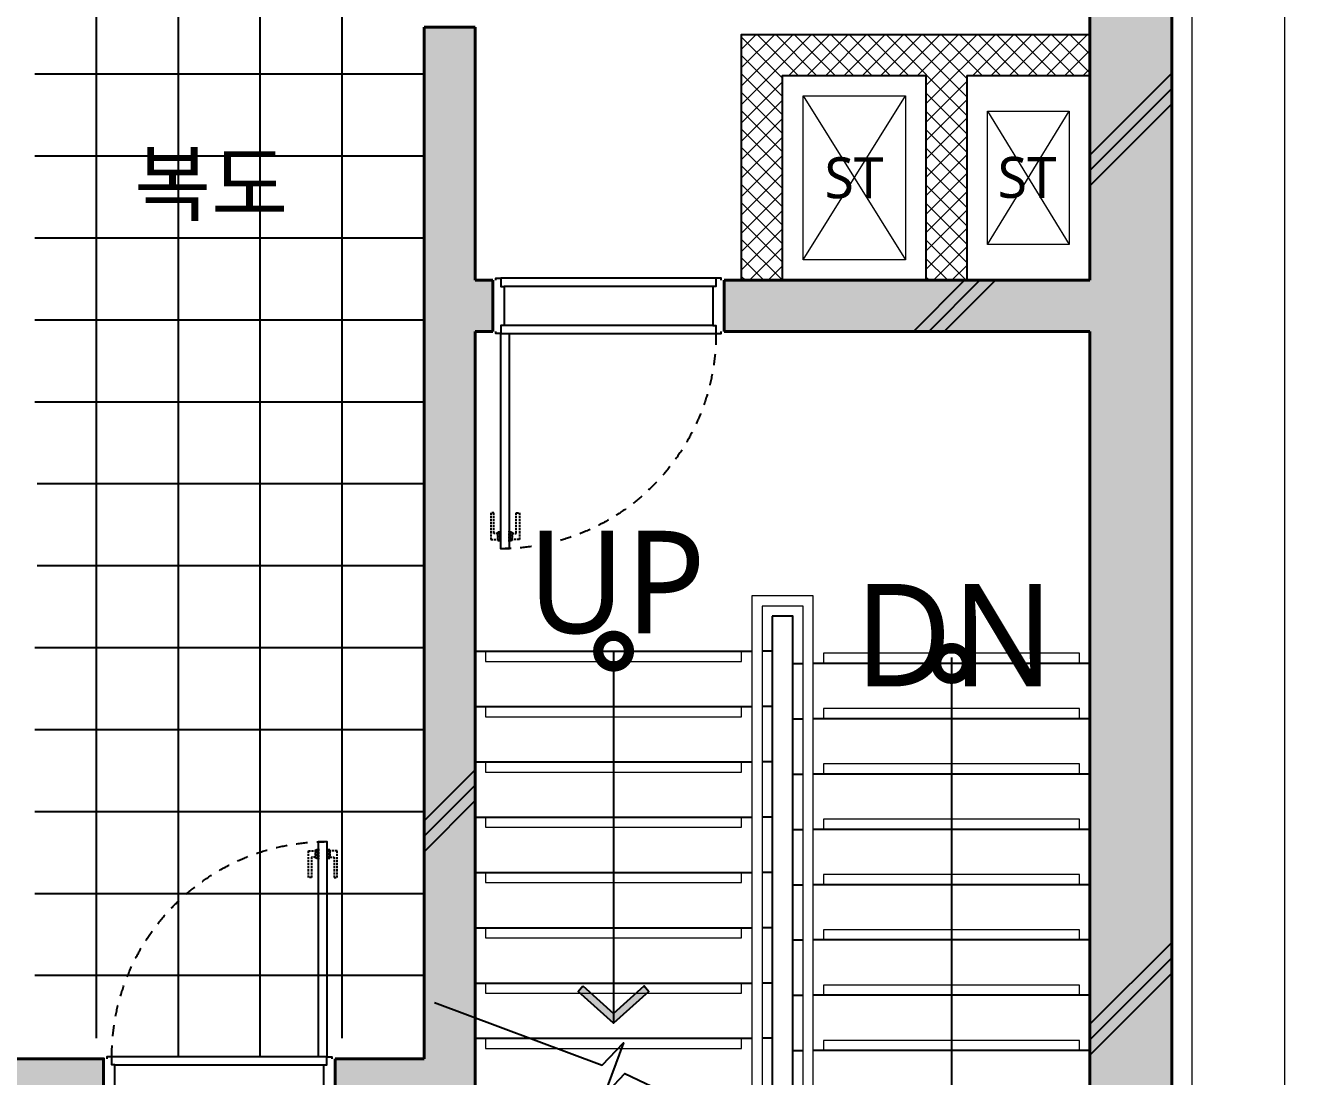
# Model space of a CAD drawing. Header units: millimetres. Extents: x 4739419 to 5837985, y 2291271 to 3446271.
# Drawn here: x 4980967 to 4987258, y 2445856 to 2450984 of the extents above; entities that cross this region are included whole.
import ezdxf
from ezdxf.enums import TextEntityAlignment as Align

# ---------------------------------------------------------------- set-up
doc = ezdxf.new("R2010")
doc.units = ezdxf.units.MM
doc.linetypes.add('XR-평면도$0$DASHEDX2', pattern=[1.5, 1, -0.5])
doc.linetypes.add('XR-평면도$0$HID', pattern=[2, 1.1, -0.9])
doc.layers.get('0').update_dxf_attribs({"color": 255})
for name, color, linetype, lineweight in [('A-XXXX-TXT2', 9, 'Continuous', 25), ('XR-평면도$0$A-CNTL', 9, 'Continuous', 15), ('XR-평면도$0$A-CONC-LIN1', 9, 'Continuous', 40), ('XR-평면도$0$A-DWXM-DOOR', 9, 'Continuous', 25), ('XR-평면도$0$A-ELEV-LIN3', 9, 'Continuous', 18), ('XR-평면도$0$A-SSXM-STAIR', 9, 'Continuous', 25), ('XR-평면도$0$A-SSXS-HAND', 9, 'Continuous', 20), ('XR-평면도$0$A-WAXM-BLOC', 9, 'Continuous', 25), ('XR-평면도$0$A-XXXX-HATC', 9, 'Continuous', 18), ('XR-평면도$0$A-XXXX-OPEN', 9, 'Continuous', 15), ('XR-평면도$0$A-XXXX-SYMB', 9, 'Continuous', 25)]:
    doc.layers.add(name, color=color, linetype=linetype, lineweight=lineweight)
doc.layers.add('XR-평면도$0$A-CONC-SOLD', color=9, linetype='Continuous')
doc.layers.add('XR-평면도$0$A-ELEV-PATT', color=9, linetype='Continuous')
doc.styles.add('맑은 고딕', font='malgun.ttf')

# ---------------------------------------------------------------- blocks, each defined once
blk = doc.blocks.new('XR-평면도$0$ARROW')
blk.add_lwpolyline([(-0.002, 0.87), (0.738, 0), (-0.002, -0.87), (0.15, -1), (1, 0), (0.15, 1)], close=True)
for points in [[(-0.002, 0.87), (0.15, 1), (0.738, 0), (1, 0)], [(0.738, 0), (1, 0), (-0.002, -0.87), (0.15, -1)]]:
    blk.add_solid(points)
blk = doc.blocks.new('XR-평면도$0$계단실(기준층)230530')
at = {"layer": 'XR-평면도$0$A-ELEV-LIN3'}
for points in [[(-3342541.1, 1627210.6), (-3342541.1, 1627160.6), (-3341291.1, 1627160.6), (-3341291.1, 1627210.6)], [(-3339641.1, 1627150.6), (-3339641.1, 1627200.6), (-3340891.1, 1627200.6), (-3340891.1, 1627150.6)], [(-3342541.1, 1626940.6), (-3342541.1, 1626890.6), (-3341291.1, 1626890.6), (-3341291.1, 1626940.6)], [(-3339641.1, 1626880.6), (-3339641.1, 1626930.6), (-3340891.1, 1626930.6), (-3340891.1, 1626880.6)], [(-3342541.1, 1626670.6), (-3342541.1, 1626620.6), (-3341291.1, 1626620.6), (-3341291.1, 1626670.6)], [(-3339641.1, 1626610.6), (-3339641.1, 1626660.6), (-3340891.1, 1626660.6), (-3340891.1, 1626610.6)], [(-3342541.1, 1626400.6), (-3342541.1, 1626350.6), (-3341291.1, 1626350.6), (-3341291.1, 1626400.6)], [(-3339641.1, 1626340.6), (-3339641.1, 1626390.6), (-3340891.1, 1626390.6), (-3340891.1, 1626340.6)], [(-3342541.1, 1626130.6), (-3342541.1, 1626080.6), (-3341291.1, 1626080.6), (-3341291.1, 1626130.6)], [(-3339641.1, 1626070.6), (-3339641.1, 1626120.6), (-3340891.1, 1626120.6), (-3340891.1, 1626070.6)], [(-3342541.1, 1625860.6), (-3342541.1, 1625810.6), (-3341291.1, 1625810.6), (-3341291.1, 1625860.6)], [(-3339641.1, 1625800.6), (-3339641.1, 1625850.6), (-3340891.1, 1625850.6), (-3340891.1, 1625800.6)], [(-3342541.1, 1625590.6), (-3342541.1, 1625540.6), (-3341291.1, 1625540.6), (-3341291.1, 1625590.6)], [(-3339641.1, 1625530.6), (-3339641.1, 1625580.6), (-3340891.1, 1625580.6), (-3340891.1, 1625530.6)], [(-3342541.1, 1625320.6), (-3342541.1, 1625270.6), (-3341291.1, 1625270.6), (-3341291.1, 1625320.6)], [(-3339641.1, 1625260.6), (-3339641.1, 1625310.6), (-3340891.1, 1625310.6), (-3340891.1, 1625260.6)]]:
    blk.add_lwpolyline(points, dxfattribs=at)
at = {"layer": 'XR-평면도$0$A-SSXM-STAIR'}
for points in [[(-3341141.1, 1627380.6), (-3341141.1, 1623470.6), (-3341041.1, 1623470.6), (-3341041.1, 1627380.6), (-3341141.1, 1627380.6)], [(-3342591.1, 1627210.6), (-3341241.1, 1627210.6)], [(-3341141.1, 1627210.6), (-3341191.1, 1627210.6)], [(-3341041.1, 1627150.6), (-3340991.1, 1627150.6)], [(-3341041.1, 1627150.6), (-3340991.1, 1627150.6)], [(-3339591.1, 1627150.6), (-3340941.1, 1627150.6)], [(-3342591.1, 1626940.6), (-3341241.1, 1626940.6)], [(-3341141.1, 1626940.6), (-3341191.1, 1626940.6)], [(-3341041.1, 1626880.6), (-3340991.1, 1626880.6)], [(-3341041.1, 1626880.6), (-3340991.1, 1626880.6)], [(-3339591.1, 1626880.6), (-3340941.1, 1626880.6)], [(-3342591.1, 1626670.6), (-3341241.1, 1626670.6)], [(-3341141.1, 1626670.6), (-3341191.1, 1626670.6)], [(-3341041.1, 1626610.6), (-3340991.1, 1626610.6)], [(-3341041.1, 1626610.6), (-3340991.1, 1626610.6)], [(-3339591.1, 1626610.6), (-3340941.1, 1626610.6)], [(-3342591.1, 1626400.6), (-3341241.1, 1626400.6)], [(-3341141.1, 1626400.6), (-3341191.1, 1626400.6)], [(-3341041.1, 1626340.6), (-3340991.1, 1626340.6)], [(-3341041.1, 1626340.6), (-3340991.1, 1626340.6)], [(-3339591.1, 1626340.6), (-3340941.1, 1626340.6)], [(-3342591.1, 1626130.6), (-3341241.1, 1626130.6)], [(-3341141.1, 1626130.6), (-3341191.1, 1626130.6)], [(-3341041.1, 1626070.6), (-3340991.1, 1626070.6)], [(-3341041.1, 1626070.6), (-3340991.1, 1626070.6)], [(-3339591.1, 1626070.6), (-3340941.1, 1626070.6)], [(-3342591.1, 1625860.6), (-3341241.1, 1625860.6)], [(-3341141.1, 1625860.6), (-3341191.1, 1625860.6)], [(-3341041.1, 1625800.6), (-3340991.1, 1625800.6)], [(-3341041.1, 1625800.6), (-3340991.1, 1625800.6)], [(-3339591.1, 1625800.6), (-3340941.1, 1625800.6)], [(-3342591.1, 1625590.6), (-3341241.1, 1625590.6)], [(-3341141.1, 1625590.6), (-3341191.1, 1625590.6)], [(-3341041.1, 1625530.6), (-3340991.1, 1625530.6)], [(-3341041.1, 1625530.6), (-3340991.1, 1625530.6)], [(-3339591.1, 1625530.6), (-3340941.1, 1625530.6)], [(-3342591.1, 1625320.6), (-3341241.1, 1625320.6)], [(-3341141.1, 1625320.6), (-3341191.1, 1625320.6)], [(-3341041.1, 1625260.6), (-3340991.1, 1625260.6)], [(-3341041.1, 1625260.6), (-3340991.1, 1625260.6)], [(-3339591.1, 1625260.6), (-3340941.1, 1625260.6)]]:
    blk.add_lwpolyline(points, dxfattribs=at)
at = {"layer": 'XR-평면도$0$A-SSXS-HAND'}
for points in [[(-3341241.1, 1624710.9), (-3341241.1, 1623370.6), (-3340941.1, 1623370.6), (-3340941.1, 1627480.6), (-3341241.1, 1627480.6), (-3341241.1, 1624710.9)], [(-3341191.1, 1624687.2), (-3341191.1, 1623420.6), (-3340991.1, 1623420.6), (-3340991.1, 1627430.6), (-3341191.1, 1627430.6), (-3341191.1, 1624687.2)]]:
    blk.add_lwpolyline(points, dxfattribs=at)
at = {"layer": 'XR-평면도$0$A-XXXX-SYMB', "const_width": 150}
for points in [[(-3341891.1, 1627210.6, 1), (-3341941.1, 1627210.6, 1)], [(-3340241.1, 1627150.6, 1), (-3340291.1, 1627150.6, 1)]]:
    blk.add_lwpolyline(points, format="xyb", close=True, dxfattribs=at)
at = {"layer": 'XR-평면도$0$A-XXXX-SYMB'}
for points in [[(-3341916.1, 1627210.6), (-3341916.1, 1625394)], [(-3340266.5, 1627180.2), (-3340266.5, 1622865.2), (-3341916.5, 1622865.2), (-3341916.1, 1624955.9)], [(-3342791.1, 1625495.3), (-3341971.4, 1625189.6), (-3341868.1, 1625298.2), (-3341964.1, 1625039.9), (-3341860.7, 1625148.5), (-3341070.2, 1624773.3)]]:
    blk.add_lwpolyline(points, dxfattribs=at)
at = {"layer": 'XR-평면도$0$A-XXXX-SYMB', "xscale": -183.004177226685, "yscale": 172.3206394866575, "zscale": 183.004177226685, "rotation": 89.99999999999994}
blk.add_blockref('XR-평면도$0$ARROW', (-3341916.1, 1625577), dxfattribs=at)
blk = doc.blocks.new('XR-평면도$0$중심선(210216)')
at = {"layer": 'XR-평면도$0$A-CNTL', "ltscale": 300}
blk.add_lwpolyline([(121000, 206000), (121000, -10000)], dxfattribs=at)
blk = doc.blocks.new('XR-평면도$0$도어250(1100)')
at = {"layer": 'XR-평면도$0$A-DWXM-DOOR', "color": 9, "linetype": 'XR-평면도$0$DASHEDX2', "ltscale": 10}
for points in [[(20, 1010), (20, 970), (10, 970), (10, 1010)], [(20, 965), (20, 1015), (25, 1015), (25, 965)], [(70, 965), (70, 1015), (65, 1015), (65, 965)], [(70, 1010), (70, 970), (80, 970), (80, 1010)], [(-25, 1005), (10, 1005), (10, 975), (-10, 975), (-10, 875), (-25, 875)], [(115, 1005), (80, 1005), (80, 975), (100, 975), (100, 875), (115, 875)]]:
    blk.add_lwpolyline(points, close=True, dxfattribs=at)
at = {"layer": 'XR-평면도$0$A-DWXM-DOOR'}
blk.add_lwpolyline([(65, 0), (65, 1050), (25, 1050), (25, 0)], close=True, dxfattribs=at)
at = {"layer": 'XR-평면도$0$A-DWXM-DOOR', "color": 0}
for points in [[(0, -260), (0, -270), (25, -270), (25, -230), (40, -230), (40, -40), (25, -40), (25, 0), (0, 0), (0, -10)], [(1100, -260), (1100, -270), (1075, -270), (1075, -230), (1060, -230), (1060, -40), (1075, -40), (1075, 0), (1100, 0), (1100, -10)]]:
    blk.add_lwpolyline(points, dxfattribs=at)
at = {"layer": 'XR-평면도$0$A-DWXM-DOOR', "color": 9}
for points in [[(25, 0), (1075, 0)], [(1060, -40), (40, -40)], [(1060, -230), (40, -230)], [(1075, -270), (25, -270)]]:
    blk.add_lwpolyline(points, dxfattribs=at)
at = {"layer": 'XR-평면도$0$A-DWXM-DOOR', "color": 1, "linetype": 'XR-평면도$0$HID', "ltscale": 50}
blk.add_arc((25, 0), 1050, 0, 90, dxfattribs=at)
blk = doc.blocks.new('XR-평면도$0$CORE_02_05_B2 3F에서8F (230330)')
at = {"layer": 'XR-평면도$0$A-CONC-SOLD'}
h = blk.add_hatch(dxfattribs=at)
h.set_pattern_fill('CONC', color=256, scale=100)
h.set_pattern_definition([(45, (-237243, -745220.6), (-2121.32, 2121.32), []), (45, (-237243, -745145.6), (-2121.32, 2121.32), []), (45, (-237243, -745070.6), (-2121.32, 2121.32), [])])
h.paths.add_polyline_path([(9500, 12000), (9500, 11800), (9900, 11800), (9900, 12400), (5800, 12400), (5800, 12000)], flags=17)
h.paths.add_polyline_path([(2250, 3450), (2250, 6825), (1900, 6825), (1900, 6575), (2000, 6575), (2000, 3450), (400, 3450), (400, 6575), (1285, 6575), (1285, 6825), (400, 6825), (400, 8250), (775, 8250), (775, 8500), (400, 8500), (400, 12000), (1900, 12000), (1900, 8500), (1375, 8500), (1375, 8250), (4250, 8250), (4250, 9200), (4000, 9200), (4000, 8500), (2150, 8500), (2150, 12000), (4000, 12000), (4000, 9800), (4250, 9800), (4250, 12000), (4700, 12000), (4700, 12400), (0, 12400), (0, 0), (9900, 0), (9900, 10685), (9500, 10685), (9500, 10000), (6250, 10000), (6250, 9600), (6500, 9600), (6500, 9750), (9500, 9750), (9500, 7250), (7700, 7250), (7700, 7000), (9500, 7000), (9500, 400), (6500, 400), (6500, 7000), (6600, 7000), (6600, 7250), (6500, 7250), (6500, 8500), (6250, 8500), (6250, 3450), (5800, 3450), (5800, 3200), (6250, 3200), (6250, 400), (3500, 400), (3500, 1400), (3250, 1400), (3250, 400), (400, 400), (400, 3200), (3250, 3200), (3250, 2700), (3500, 2700), (3500, 3200), (4700, 3200), (4700, 3450)])
at = {"layer": 'XR-평면도$0$A-XXXX-HATC'}
h = blk.add_hatch(color=253, dxfattribs=at)
h.dxf.hatch_style = 1
h.paths.add_polyline_path([(0, 12400), (0, 0), (9900, 0), (9900, 10685), (9500, 10685), (9500, 10000), (6250, 10000), (6250, 9615), (6500, 9615), (6500, 9750), (9500, 9750), (9500, 7250), (7715, 7250), (7715, 7000), (9500, 7000), (9500, 400), (6500, 400), (6500, 7000), (6585, 7000), (6585, 7250), (6500, 7250), (6500, 8485), (6250, 8485), (6250, 3450), (5815, 3450), (5815, 3200), (6250, 3200), (6250, 400), (3500, 400), (3500, 1200), (3250, 1200), (3250, 400), (400, 400), (400, 3200), (3250, 3200), (3250, 2500), (3500, 2500), (3500, 3200), (4685, 3200), (4685, 3450), (400, 3450), (400, 6575), (1285, 6575), (1285, 6825), (400, 6825), (400, 8250), (760, 8250), (760, 8500), (400, 8500), (400, 12000), (1900, 12000), (1900, 8500), (1390, 8500), (1390, 8250), (4250, 8250), (4250, 9185), (4000, 9185), (4000, 8500), (2150, 8500), (2150, 12000), (4000, 12000), (4000, 9815), (4250, 9815), (4250, 12000), (4685, 12000), (4685, 12400)])
h.paths.add_polyline_path([(5815, 12400), (5815, 12000), (9500, 12000), (9500, 11815), (9900, 11815), (9900, 12400)])
h.paths.add_polyline_path([(2250, 3450), (2250, 6825), (1915, 6825), (1915, 6575), (2000, 6575), (2000, 3450)])
h = blk.add_hatch(dxfattribs=at)
h.set_pattern_fill('ANSI37', color=256, scale=20, style=0)
h.set_pattern_definition([(45, (0, 12400), (-44.90128, 44.90128), []), (135, (0, 12400), (-44.90128, -44.90128), [])])
h.paths.add_polyline_path([(7800, 7250), (7800, 8450), (9500, 8450), (9500, 8350), (7900, 8350), (7900, 7250)])
h.paths.add_polyline_path([(7900, 7250), (7900, 8350), (9500, 8350), (9500, 8250), (8900, 8250), (8900, 7250), (8700, 7250), (8700, 8250), (8000, 8250), (8000, 7250)])
at = {"layer": 'XR-평면도$0$A-CONC-LIN1'}
for p, q in [((6250, 8485), (6500, 8485)), ((6585, 7250), (6585, 7000)), ((7715, 7250), (7715, 7000)), ((5815, 3450), (5815, 3200))]:
    blk.add_line(p, q, dxfattribs=at)
for points in [[(9900, 10685), (9900, 0), (0, 0), (0, 12400), (4685, 12400)], [(9500, 7250), (9500, 9750), (6500, 9750)], [(6250, 8485), (6250, 3450)], [(6500, 7250), (6500, 8485)], [(4685, 3200), (4685, 3450), (400, 3450), (400, 6575), (1285, 6575), (1285, 6825), (400, 6825), (400, 8250)], [(6585, 7250), (6500, 7250)], [(9500, 7250), (7715, 7250)], [(9500, 7000), (9500, 400), (6500, 400), (6500, 7000)], [(6585, 7000), (6500, 7000)], [(9500, 7000), (7715, 7000)], [(6250, 3450), (5815, 3450)]]:
    blk.add_lwpolyline(points, dxfattribs=at)
at = {"layer": 'XR-평면도$0$A-WAXM-BLOC', "ltscale": 50}
for points in [[(7800, 7250), (7800, 8450), (9500, 8450)], [(8000, 7250), (8000, 8250), (8700, 8250)], [(8700, 8250), (8700, 7250)], [(8900, 8250), (9500, 8250)], [(8900, 8250), (8900, 7250)]]:
    blk.add_lwpolyline(points, dxfattribs=at)
at = {"layer": 'XR-평면도$0$A-XXXX-OPEN', "ltscale": 20}
for p, q in [((8100, 7350), (8600, 8150)), ((8100, 8150), (8600, 7350)), ((9000, 8075), (9400, 7425)), ((9000, 7425), (9400, 8075))]:
    blk.add_line(p, q, dxfattribs=at)
for points in [[(8100, 8150), (8600, 8150), (8600, 7350), (8100, 7350)], [(9000, 8075), (9400, 8075), (9400, 7425), (9000, 7425)]]:
    blk.add_lwpolyline(points, close=True, dxfattribs=at)
at = {"xscale": -1, "rotation": 180}
blk.add_blockref('XR-평면도$0$도어250(1100)', (6600, 6990), dxfattribs=at)
at = {"xscale": -1}
blk.add_blockref('XR-평면도$0$도어250(1100)', (5800, 3460), dxfattribs=at)

msp = doc.modelspace()

# ---------------------------------------------------------------- linework, layer by layer
at = {"layer": 'XR-평면도$0$A-ELEV-LIN3'}
for points in [[(4976661.8, 2442491.2), (4986561.8, 2442491.2), (4986561.8, 2441891.2), (4987661.8, 2441891.2), (4987661.8, 2443391.2), (4986561.8, 2443391.2), (4986561.8, 2454891.2), (5027211.8, 2454891.2), (5027211.8, 2447891.2), (5031661.8, 2447891.2), (5031661.8, 2443391.2), (5030561.8, 2443391.2), (5030561.8, 2441891.2), (5031661.8, 2441891.2), (5031661.8, 2442491.2), (5041711.8, 2442491.2), (5041711.8, 2441891.2), (5042011.8, 2441891.2), (5042011.8, 2427191.2)], [(4976661.8, 2442491.2), (4986561.8, 2442491.2), (4986561.8, 2441891.2), (4987661.8, 2441891.2), (4987661.8, 2443391.2), (4986561.8, 2443391.2), (4986561.8, 2454891.2), (5027211.8, 2454891.2), (5027211.8, 2447891.2), (5031661.8, 2447891.2), (5031661.8, 2443391.2), (5030561.8, 2443391.2), (5030561.8, 2441891.2), (5031661.8, 2441891.2), (5031661.8, 2442491.2), (5041711.8, 2442491.2), (5041711.8, 2441891.2), (5042011.8, 2441891.2), (5042011.8, 2427191.2)], [(4976661.8, 2442491.2), (4986561.8, 2442491.2), (4986561.8, 2441891.2), (4987661.8, 2441891.2), (4987661.8, 2443391.2), (4986561.8, 2443391.2), (4986561.8, 2454891.2), (5027211.8, 2454891.2), (5027211.8, 2447891.2), (5031661.8, 2447891.2), (5031661.8, 2443391.2), (5030561.8, 2443391.2), (5030561.8, 2441891.2), (5031661.8, 2441891.2), (5031661.8, 2442491.2), (5041711.8, 2442491.2), (5041711.8, 2441891.2), (5042011.8, 2441891.2), (5042011.8, 2427191.2)], [(4975461.8, 2441791.2), (4976761.8, 2441791.2), (4976761.8, 2442391.2), (4986461.8, 2442391.2), (4986461.8, 2441791.2), (4987761.8, 2441791.2), (4987761.8, 2443491.2), (4986661.8, 2443491.2), (4986661.8, 2454791.2), (5027111.8, 2454791.2), (5027111.8, 2447791.2), (5031561.8, 2447791.2), (5031561.8, 2443491.2), (5030461.8, 2443491.2), (5030461.8, 2441791.2), (5031761.8, 2441791.2), (5031761.8, 2442391.2), (5041611.8, 2442391.2), (5041611.8, 2441791.2), (5041911.8, 2441791.2), (5041911.8, 2427291.2)], [(4975461.8, 2441791.2), (4976761.8, 2441791.2), (4976761.8, 2442391.2), (4986461.8, 2442391.2), (4986461.8, 2441791.2), (4987761.8, 2441791.2), (4987761.8, 2443491.2), (4986661.8, 2443491.2), (4986661.8, 2454791.2), (5027111.8, 2454791.2), (5027111.8, 2447791.2), (5031561.8, 2447791.2), (5031561.8, 2443491.2), (5030461.8, 2443491.2), (5030461.8, 2441791.2), (5031761.8, 2441791.2), (5031761.8, 2442391.2), (5041611.8, 2442391.2), (5041611.8, 2441791.2), (5041911.8, 2441791.2), (5041911.8, 2427291.2)], [(4975461.8, 2441791.2), (4976761.8, 2441791.2), (4976761.8, 2442391.2), (4986461.8, 2442391.2), (4986461.8, 2441791.2), (4987761.8, 2441791.2), (4987761.8, 2443491.2), (4986661.8, 2443491.2), (4986661.8, 2454791.2), (5027111.8, 2454791.2), (5027111.8, 2447791.2), (5031561.8, 2447791.2), (5031561.8, 2443491.2), (5030461.8, 2443491.2), (5030461.8, 2441791.2), (5031761.8, 2441791.2), (5031761.8, 2442391.2), (5041611.8, 2442391.2), (5041611.8, 2441791.2), (5041911.8, 2441791.2), (5041911.8, 2427291.2)]]:
    msp.add_lwpolyline(points, dxfattribs=at)
at = {"layer": 'XR-평면도$0$A-ELEV-PATT'}
for p, q in [((4981711.8, 2445948.9), (4981711.8, 2454631.2)), ((4981711.8, 2445948.9), (4981711.8, 2454631.2)), ((4981711.8, 2445948.9), (4981711.8, 2454631.2)), ((4982111.8, 2445948.9), (4982111.8, 2454631.2)), ((4982111.8, 2445948.9), (4982111.8, 2454631.2)), ((4982111.8, 2445948.9), (4982111.8, 2454631.2)), ((4981311.8, 2446041.2), (4981311.8, 2454498.9)), ((4981311.8, 2446041.2), (4981311.8, 2454498.9)), ((4981311.8, 2446041.2), (4981311.8, 2454498.9)), ((4982511.8, 2446041.2), (4982511.8, 2454498.9)), ((4982511.8, 2446041.2), (4982511.8, 2454498.9)), ((4982511.8, 2446041.2), (4982511.8, 2454498.9)), ((4981011.8, 2450748.9), (4982911.8, 2450748.9)), ((4981011.8, 2450748.9), (4982911.8, 2450748.9)), ((4981011.8, 2450748.9), (4982911.8, 2450748.9)), ((4981011.8, 2450348.9), (4982911.8, 2450348.9)), ((4981011.8, 2450348.9), (4982911.8, 2450348.9)), ((4981011.8, 2450348.9), (4982911.8, 2450348.9)), ((4981011.8, 2449948.9), (4982911.8, 2449948.9)), ((4981011.8, 2449948.9), (4982911.8, 2449948.9)), ((4981011.8, 2449948.9), (4982911.8, 2449948.9)), ((4981011.8, 2449548.9), (4982911.8, 2449548.9)), ((4981011.8, 2449548.9), (4982911.8, 2449548.9)), ((4981011.8, 2449548.9), (4982911.8, 2449548.9)), ((4981011.8, 2449148.9), (4982911.8, 2449148.9)), ((4981011.8, 2449148.9), (4982911.8, 2449148.9)), ((4981011.8, 2449148.9), (4982911.8, 2449148.9)), ((4981021.8, 2448748.9), (4982911.8, 2448748.9)), ((4981021.8, 2448748.9), (4982911.8, 2448748.9)), ((4981021.8, 2448748.9), (4982911.8, 2448748.9)), ((4981021.8, 2448348.9), (4982911.8, 2448348.9)), ((4981021.8, 2448348.9), (4982911.8, 2448348.9)), ((4981021.8, 2448348.9), (4982911.8, 2448348.9)), ((4981011.8, 2447948.9), (4982911.8, 2447948.9)), ((4981011.8, 2447948.9), (4982911.8, 2447948.9)), ((4981011.8, 2447948.9), (4982911.8, 2447948.9)), ((4981011.8, 2447548.9), (4982911.8, 2447548.9)), ((4981011.8, 2447548.9), (4982911.8, 2447548.9)), ((4981011.8, 2447548.9), (4982911.8, 2447548.9)), ((4981011.8, 2447148.9), (4982911.8, 2447148.9)), ((4981011.8, 2447148.9), (4982911.8, 2447148.9)), ((4981011.8, 2447148.9), (4982911.8, 2447148.9)), ((4981011.8, 2446748.9), (4982911.8, 2446748.9)), ((4981011.8, 2446748.9), (4982911.8, 2446748.9)), ((4981011.8, 2446748.9), (4982911.8, 2446748.9)), ((4981011.8, 2446348.9), (4982911.8, 2446348.9)), ((4981011.8, 2446348.9), (4982911.8, 2446348.9)), ((4981011.8, 2446348.9), (4982911.8, 2446348.9))]:
    msp.add_line(p, q, dxfattribs=at)

# ---------------------------------------------------------------- block references
for name, p in [('XR-평면도$0$계단실(기준층)230530', (8325752.9, 820720.6)), ('XR-평면도$0$계단실(기준층)230530', (8325752.9, 820720.6)), ('XR-평면도$0$계단실(기준층)230530', (8325752.9, 820720.6)), ('XR-평면도$0$CORE_02_05_B2 3F에서8F (230330)', (4976661.8, 2442491.2)), ('XR-평면도$0$CORE_02_05_B2 3F에서8F (230330)', (4976661.8, 2442491.2)), ('XR-평면도$0$CORE_02_05_B2 3F에서8F (230330)', (4976661.8, 2442491.2))]:
    msp.add_blockref(name, p)
at = {"layer": 'XR-평면도$0$A-CNTL'}
msp.add_blockref('XR-평면도$0$중심선(210216)', (4866111.8, 2336391.2), dxfattribs=at)

# ---------------------------------------------------------------- texts
at = {"layer": 'A-XXXX-TXT2', "ltscale": 100, "style": '맑은 고딕'}
for s, height, p in [('복도', 300, (4981871.6, 2450212.1)), ('ST', 200, (4985010.9, 2450241.9)), ('ST', 200, (4985856.3, 2450243.8)), ('UP', 500, (4983852.7, 2448268.7)), ('DN', 500, (4985499.5, 2448008.8))]:
    msp.add_text(s, height=height, dxfattribs=at).set_placement(p, align=Align.MIDDLE_CENTER)

doc.saveas('drawing.dxf')
